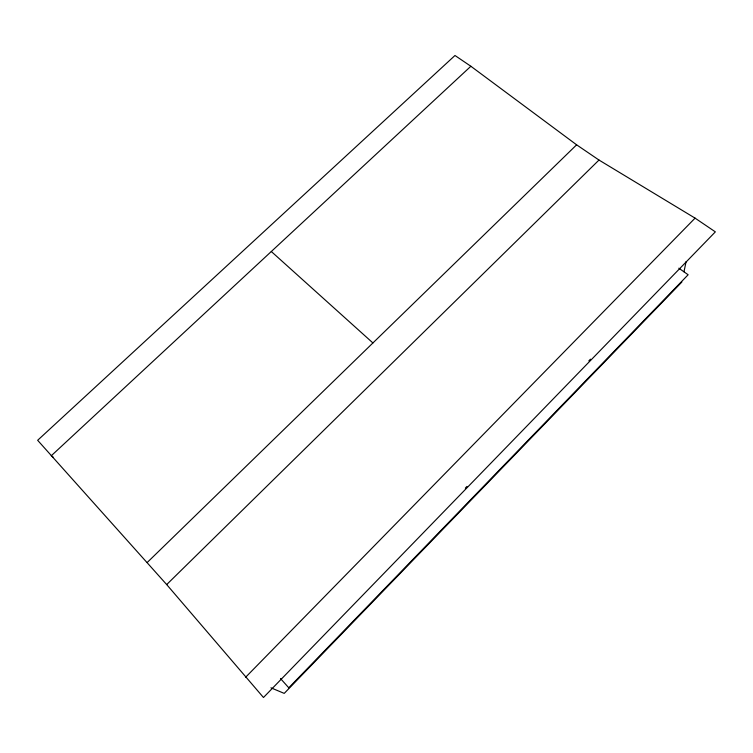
<?xml version="1.0" encoding="UTF-8"?>
<svg xmlns="http://www.w3.org/2000/svg" width="753" height="753" viewBox="0 0 753 753"><rect width="100%" height="100%" fill="white"/><g stroke="black" fill="none" stroke-linecap="round" stroke-linejoin="round"><path stroke-width="1.13" d="M683.988 271.805L686.096 261.592M681.87 282.027L284.229 693.391L270.958 687.818M465.335 488.095L466.973 486.41M588.846 360.866L590.484 359.181M245.657 677.211L695.075 218.135L715.35 231.868L263.475 697.504L166.686 584.573L37.65 440.298L454.981 55.496L470.87 66.264L576.619 144.821L598.993 160.05L695.075 218.135M166.686 584.573L598.993 160.05M147.24 562.463L576.619 144.821M470.87 66.264L51.251 455.781L53.162 457.099M678.82 268.181L688.138 274.76L288.794 687.8L280.474 678.519M271.306 251.511L372.914 342.954"/></g></svg>
